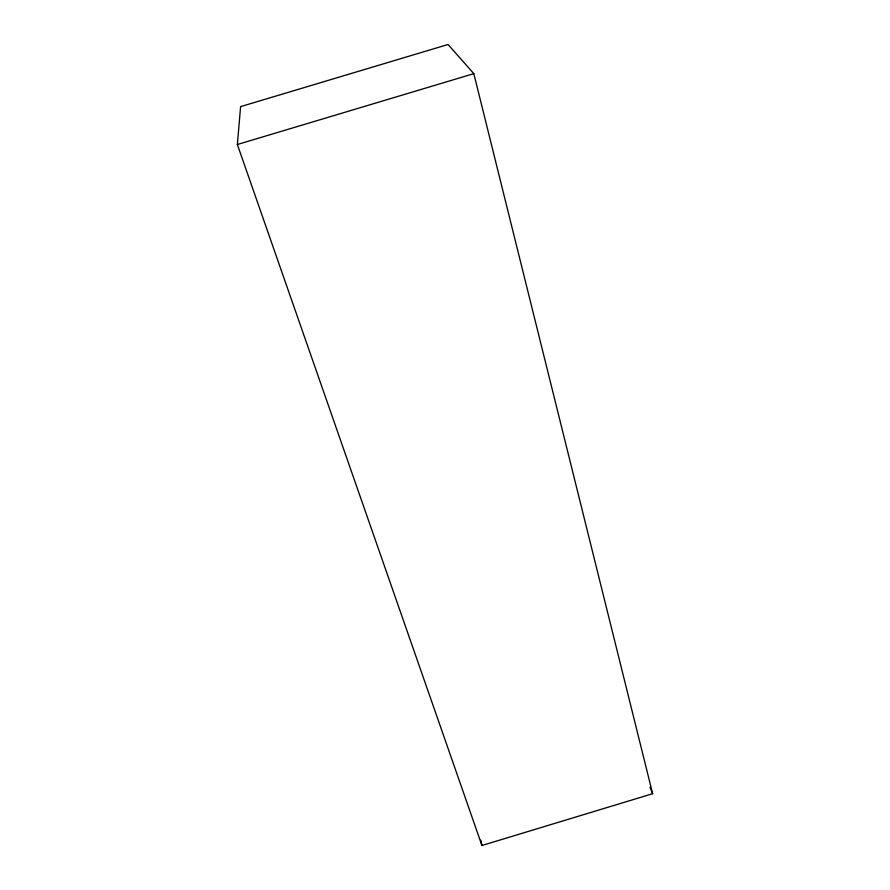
<?xml version="1.0" encoding="UTF-8"?>
<svg xmlns="http://www.w3.org/2000/svg" width="890" height="890" viewBox="0 0 890 890"><rect width="100%" height="100%" fill="white"/><g stroke="black" fill="none" stroke-linecap="round" stroke-linejoin="round"><path stroke-width="1.33" d="M237.363 144.514L240.6 106.622L448.037 44.5L473.825 73.659L652.637 793.702L481.935 845.5L237.363 144.514L473.825 73.659M650.056 787.327L652.637 793.702M480.778 840.127L481.935 845.5"/></g></svg>
